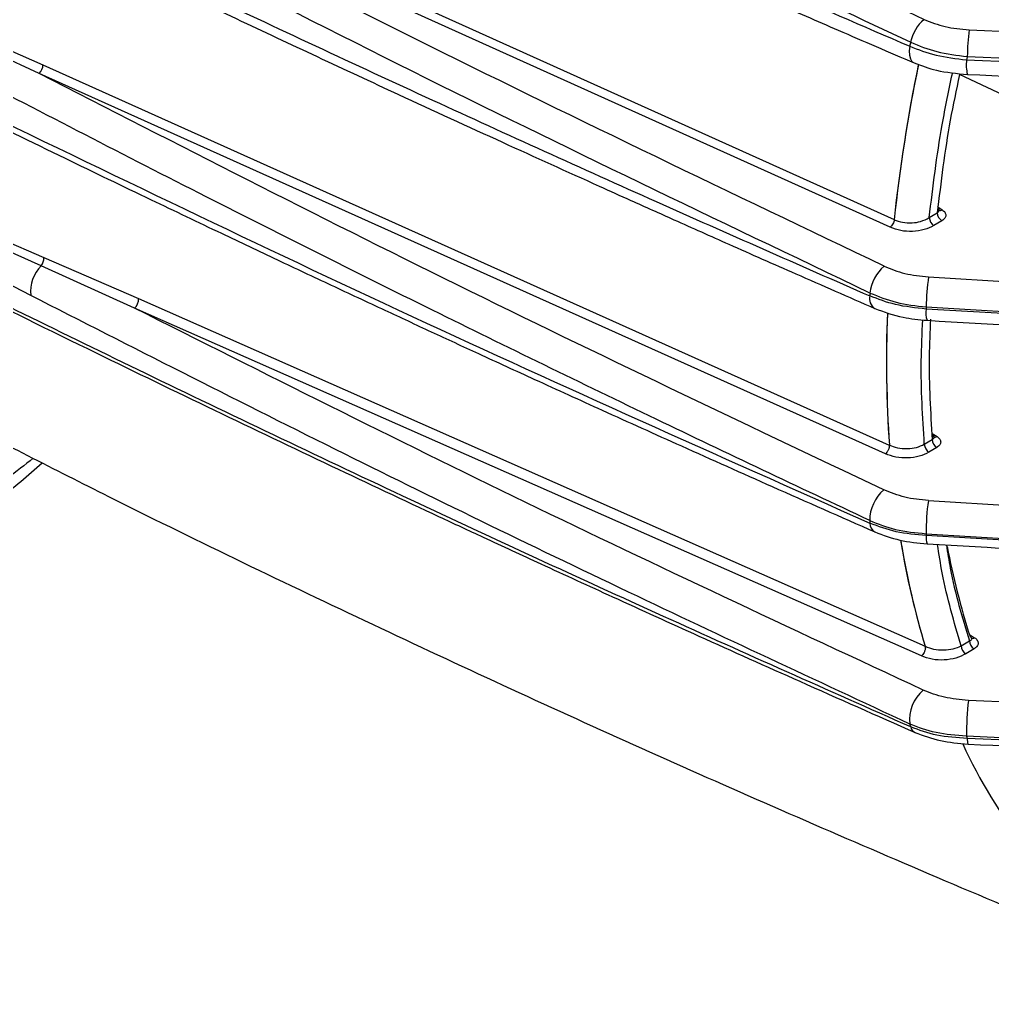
# Model space of a CAD drawing. Extents: x 2 to 136, y 1 to 99.
# Drawn here: x 100.543 to 102.768, y 7.453 to 9.675 of the extents above; entities that cross this region are included whole.
import ezdxf

# ---------------------------------------------------------------- set-up
doc = ezdxf.new("R2010")
doc.units = 0
doc.header["$MEASUREMENT"] = 0
doc.layers.add('OBJECT', color=7, linetype='CONTINUOUS')

msp = doc.modelspace()

# ---------------------------------------------------------------- linework, layer by layer
at = {"layer": 'OBJECT'}
for p, q in [((100.4723, 10.1515), (102.5428, 9.217)), ((102.5338, 9.1996), (100.4633, 10.1342)), ((100.4323, 9.6437), (100.5972, 9.5708)), ((102.7141, 9.651), (103.7084, 9.6088)), ((100.5882, 9.5512), (100.4254, 9.6258)), ((102.7101, 9.5896), (103.7052, 9.5504)), ((100.5972, 9.5708), (102.5318, 8.7017)), ((102.7083, 9.5821), (103.703, 9.5439)), ((102.5228, 8.6818), (100.5882, 9.5512)), ((103.6855, 9.0839), (102.6921, 9.5484)), ((102.6231, 9.2216), (102.6413, 9.2325)), ((102.6446, 9.2446), (102.6526, 9.2396)), ((102.6451, 9.2392), (102.6459, 9.2397)), ((102.6519, 9.2143), (102.6337, 9.2034)), ((100.5009, 9.1728), (100.599, 9.1308)), ((100.593, 9.1113), (100.4959, 9.1548)), ((100.599, 9.1308), (100.8154, 9.0365)), ((100.8067, 9.0147), (100.593, 9.1113)), ((100.5691, 9.0438), (100.4757, 9.0925)), ((102.6215, 9.0862), (103.5903, 9.0271)), ((100.8154, 9.0365), (102.6136, 8.2419)), ((102.605, 8.2197), (100.8067, 9.0147)), ((103.585, 8.9586), (102.6157, 9.0126)), ((102.6162, 9.0174), (103.5851, 8.9592)), ((102.6299, 8.7281), (102.6408, 8.7214)), ((102.5318, 8.7017), (102.5318, 8.7008)), ((102.5321, 8.7007), (102.5321, 8.7016)), ((102.6118, 8.7036), (102.6298, 8.7144)), ((102.6404, 8.6962), (102.6224, 8.6854)), ((102.6211, 8.5747), (103.5903, 8.5158)), ((102.6157, 8.4992), (103.585, 8.4395)), ((103.5851, 8.4389), (102.6162, 8.4948)), ((102.6961, 8.2428), (102.7149, 8.254)), ((102.7148, 8.2686), (102.7266, 8.2614)), ((102.6136, 8.2419), (102.6139, 8.2387)), ((102.6142, 8.2386), (102.6139, 8.2418)), ((102.7255, 8.2358), (102.7067, 8.2246)), ((103.7064, 8.0739), (102.7125, 8.1181)), ((103.703, 7.9903), (102.7083, 8.0365)), ((103.705, 7.986), (102.7101, 8.0311))]:
    msp.add_line(p, q, dxfattribs=at)
at = {"layer": 'OBJECT', "flags": 128}
for points in [[(102.5785, 9.6133), (102.5772, 9.6025), (102.5777, 9.5928), (102.5799, 9.5847), (102.5836, 9.5787), (102.5887, 9.5752)], [(102.63, 8.7264), (102.6304, 8.7243), (102.6311, 8.7226), (102.6321, 8.7213), (102.6334, 8.7203), (102.635, 8.7199), (102.6368, 8.7199), (102.6388, 8.7204), (102.6408, 8.7214)]]:
    msp.add_lwpolyline(points, dxfattribs=at)
at = {"layer": 'OBJECT'}
for centre, radius, start, end in [((102.6718, 9.6039), 0.0931, 130.5997, 168.5395), ((103.3288, 9.5801), 0.6188, 173.4275, 179.1221), ((106.7884, 8.6275), 4.3238, 166.6967, 166.8202), ((107.0009, 8.5627), 4.4119, 166.5399, 166.6398), ((100.5704, 9.5712), 0.0268, 311.6109, 359.1372), ((106.2222, 8.8236), 3.7004, 168.3334, 173.8984), ((106.1931, 8.8281), 3.6708, 168.3367, 173.9205), ((102.7984, 9.5705), 0.0908, 172.6491, 193.7246), ((102.6647, 9.234), 0.0235, 183.6817, 236.9096), ((102.6479, 9.2462), 0.00808, 252.0253, 305.3355), ((102.6465, 9.2231), 0.0235, 183.6828, 236.9085), ((100.5736, 9.128), 0.0255, 319.2015, 6.2329), ((100.651, 9.0528), 0.0824, 134.7607, 186.2275), ((102.5804, 9.0398), 0.0933, 130.4406, 174.1639), ((103.1283, 9.0123), 0.5121, 171.7017, 179.4221), ((100.7896, 9.0342), 0.0259, 311.3114, 5.1185), ((102.5142, 9.0368), 0.0278, 167.9056, 235.2657), ((105.9161, 8.7614), 3.4405, 175.2008, 175.3118), ((102.6655, 9.0042), 0.0504, 170.4551, 200.1176), ((106.3169, 8.7039), 3.714, 175.1565, 175.2318), ((105.3114, 8.8937), 2.7862, 177.7374, 183.9521), ((105.2828, 8.8932), 2.7574, 177.7424, 183.9838), ((102.5237, 8.6827), 0.0207, 66.1647, 66.8937), ((102.6352, 8.7051), 0.0235, 183.6828, 236.9085), ((102.6532, 8.7159), 0.0235, 183.683, 236.9102), ((102.5782, 8.5296), 0.0912, 130.2231, 180.263), ((103.1298, 8.5008), 0.5141, 171.7316, 180.1766), ((105.0064, 8.7574), 2.5297, 185.1751, 185.3118), ((102.51, 8.5225), 0.0224, 178.308, 239.903), ((105.3678, 8.7533), 2.7638, 185.2739, 185.3654), ((104.4729, 8.8006), 1.9414, 189.4497, 196.7269), ((104.4722, 8.8003), 1.9405, 189.4958, 196.7279), ((102.6566, 8.4902), 0.0407, 173.4755, 200.6368), ((104.45, 8.8149), 1.8191, 190.9266, 197.626), ((102.7383, 8.2555), 0.0235, 183.6835, 236.9091), ((102.7219, 8.2682), 0.00829, 254.2984, 304.8344), ((102.6097, 8.232), 0.0106, 66.9236, 68.3294), ((102.7195, 8.2443), 0.0235, 183.6824, 236.9115), ((102.665, 8.0747), 0.0872, 129.7553, 186.9832), ((103.3426, 8.0453), 0.6343, 173.4086, 180.79), ((104.2604, 8.6038), 1.7665, 197.792, 198.0173), ((102.5981, 8.0612), 0.0179, 192.0367, 247.0549), ((104.45, 8.6065), 1.8326, 198.121, 198.2994), ((102.7375, 8.0281), 0.0276, 173.6194, 200.9502), ((103.77, 8.5125), 1.1789, 204.761, 231.4044)]:
    msp.add_arc(centre, radius, start, end, dxfattribs=at)
for points, knots in [([(99.2336, 11.4056), (99.561, 11.2237), (100.2682, 10.8307), (101.394, 10.2527), (102.2057, 9.8672), (102.6112, 9.6746)], [0, 0, 0, 0, 0.301353, 0.650905, 1, 1, 1, 1]), ([(99.2333, 11.3336), (99.4384, 11.2195), (99.8608, 10.9846), (100.5181, 10.6361), (101.2015, 10.2865), (101.8894, 9.9472), (102.3533, 9.7292), (102.5806, 9.6224)], [0, 0, 0, 0, 0.190703, 0.392819, 0.598206, 0.803133, 1, 1, 1, 1]), ([(100.5691, 10.5244), (100.8004, 10.4148), (101.2512, 10.2012), (101.9216, 9.8978), (102.3637, 9.7063), (102.5785, 9.6133)], [0, 0, 0, 0, 0.351668, 0.685, 1, 1, 1, 1]), ([(100.5796, 10.4877), (100.6398, 10.459), (100.7476, 10.4074), (100.8915, 10.3393), (101.0039, 10.2865), (101.0975, 10.2427), (101.2739, 10.1606), (101.4981, 10.0576), (101.7645, 9.9371), (101.935, 9.8609), (102.0607, 9.8052), (102.1557, 9.7633), (102.2766, 9.7103), (102.4236, 9.6462), (102.5307, 9.6001), (102.5886, 9.5752)], [0, 0, 0, 0, 0.091689, 0.164516, 0.218484, 0.261787, 0.305981, 0.484382, 0.598114, 0.703056, 0.737321, 0.783987, 0.843319, 0.915322, 1, 1, 1, 1]), ([(102.5199, 9.1108), (102.1714, 9.2773), (101.4744, 9.6102), (100.8003, 9.9595), (100.4633, 10.1342)], [0, 0, 0, 0, 0.500069, 1, 1, 1, 1]), ([(102.4876, 9.0493), (102.137, 9.2168), (101.4309, 9.5542), (100.7483, 9.9084), (100.4047, 10.0867)], [0, 0, 0, 0, 0.49662, 1, 1, 1, 1]), ([(100.3984, 10.0059), (100.5831, 9.9167), (100.9431, 9.7428), (101.4775, 9.494), (101.9885, 9.2617), (102.3241, 9.1143), (102.4871, 9.0426)], [0, 0, 0, 0, 0.27038, 0.527173, 0.77038, 1, 1, 1, 1]), ([(100.41, 9.978), (100.4725, 9.9477), (100.5845, 9.8932), (100.7341, 9.8213), (100.8509, 9.7655), (100.9482, 9.7193), (101.1315, 9.6326), (101.3646, 9.5238), (101.6415, 9.3965), (101.8188, 9.316), (101.9495, 9.2572), (102.0483, 9.2129), (102.1739, 9.1568), (102.3268, 9.0891), (102.4382, 9.0404), (102.4984, 9.014)], [0, 0, 0, 0, 0.09169, 0.164516, 0.218483, 0.261785, 0.30598, 0.48438, 0.598112, 0.703053, 0.737319, 0.783987, 0.84332, 0.915323, 1, 1, 1, 1]), ([(102.6112, 9.6746), (102.6269, 9.6684), (102.6582, 9.656), (102.6954, 9.6527), (102.7141, 9.651)], [0, 0, 0, 0, 0.498504, 1, 1, 1, 1]), ([(102.5785, 9.6133), (102.5979, 9.6059), (102.6375, 9.5907), (102.6844, 9.585), (102.7083, 9.5821)], [0, 0, 0, 0, 0.490951, 1, 1, 1, 1]), ([(102.5806, 9.6224), (102.6, 9.6145), (102.6395, 9.5984), (102.6864, 9.5926), (102.7101, 9.5896)], [0, 0, 0, 0, 0.493197, 1, 1, 1, 1]), ([(102.5886, 9.5752), (102.6052, 9.569), (102.6427, 9.555), (102.686, 9.5511), (102.7102, 9.549)], [0, 0, 0, 0, 0.443299, 1, 1, 1, 1]), ([(102.4871, 8.5292), (102.3241, 8.6061), (101.9885, 8.7646), (101.4775, 9.0141), (100.9431, 9.2812), (100.5831, 9.468), (100.3984, 9.5638)], [0, 0, 0, 0, 0.22962, 0.472827, 0.72962, 1, 1, 1, 1]), ([(102.5193, 8.5992), (102.1927, 8.7542), (101.539, 9.0643), (100.9052, 9.3888), (100.5882, 9.5512)], [0, 0, 0, 0, 0.499771, 1, 1, 1, 1]), ([(102.6231, 9.2216), (102.6315, 9.2919), (102.6445, 9.401), (102.6682, 9.5135), (102.6766, 9.5535)], [0, 0, 0, 0, 0.644548, 1, 1, 1, 1]), ([(102.6921, 9.5484), (102.6847, 9.5137), (102.6621, 9.4065), (102.6497, 9.3027), (102.6413, 9.2325)], [0, 0, 0, 0, 0.323975, 1, 1, 1, 1]), ([(102.7102, 9.549), (102.8601, 9.5423), (103.1914, 9.5276), (103.523, 9.5148), (103.7045, 9.5078)], [0, 0, 0, 0, 0.452485, 1, 1, 1, 1]), ([(100.4047, 9.4902), (100.7483, 9.324), (101.4309, 8.9939), (102.137, 8.6794), (102.4876, 8.5232)], [0, 0, 0, 0, 0.50338, 1, 1, 1, 1]), ([(100.416, 9.4703), (100.4931, 9.4326), (100.6354, 9.363), (100.832, 9.2684), (100.994, 9.191), (101.1312, 9.126), (101.2558, 9.0674), (101.3729, 9.0127), (101.4851, 8.9605), (101.5992, 8.9078), (101.7294, 8.848), (101.884, 8.7775), (102.065, 8.6958), (102.2726, 8.6029), (102.4205, 8.5377), (102.4988, 8.5031)], [0, 0, 0, 0, 0.113555, 0.209388, 0.287504, 0.349517, 0.408662, 0.467872, 0.518677, 0.570329, 0.631749, 0.705423, 0.791353, 0.889543, 1, 1, 1, 1]), ([(99.7431, 9.4014), (99.7492, 9.3982), (99.7913, 9.3765), (99.8698, 9.3363), (99.9791, 9.2806), (100.156, 9.191), (100.402, 9.0678), (100.7021, 8.9201), (100.9873, 8.7821), (101.2488, 8.6573), (101.454, 8.5608), (101.6136, 8.4865), (101.7457, 8.4254), (101.91, 8.3499), (102.1071, 8.2603), (102.3375, 8.1568), (102.503, 8.0837), (102.5912, 8.0447)], [0, 0, 0, 0, 0.0066599, 0.0459981, 0.0852811, 0.1251909, 0.2373953, 0.3500302, 0.4455979, 0.5397348, 0.6256005, 0.6605533, 0.7062608, 0.7630511, 0.8309309, 0.9099099, 1, 1, 1, 1]), ([(102.5806, 8.0575), (102.3917, 8.1414), (102.0075, 8.3121), (101.4305, 8.5787), (100.8568, 8.8519), (100.2925, 9.1289), (99.9283, 9.3146), (99.7461, 9.4076)], [0, 0, 0, 0, 0.194303, 0.395253, 0.602856, 0.80128, 1, 1, 1, 1]), ([(102.6413, 9.2325), (102.6422, 9.2333), (102.6438, 9.2347), (102.6454, 9.2372), (102.6457, 9.2388), (102.6459, 9.2397)], [0, 0, 0, 0, 0.365005, 0.66223, 1, 1, 1, 1]), ([(102.6459, 9.2397), (102.6459, 9.2399), (102.6461, 9.2407), (102.6458, 9.2423), (102.6449, 9.2449), (102.6431, 9.2464), (102.6419, 9.2473)], [0, 0, 0, 0, 0.047233, 0.303289, 0.547406, 1, 1, 1, 1]), ([(102.6526, 9.2396), (102.655, 9.2377), (102.6597, 9.234), (102.6616, 9.2269), (102.6593, 9.2199), (102.6544, 9.2162), (102.6519, 9.2143)], [0, 0, 0, 0, 0.249985, 0.4998, 0.749159, 1, 1, 1, 1]), ([(102.543, 9.2169), (102.5428, 9.2153), (102.5422, 9.2121), (102.54, 9.2071), (102.5371, 9.2025), (102.5349, 9.2006), (102.5338, 9.1996)], [0, 0, 0, 0, 0.241915, 0.500004, 0.758081, 1, 1, 1, 1]), ([(102.543, 9.2169), (102.5491, 9.2146), (102.5616, 9.2099), (102.5833, 9.209), (102.6052, 9.2124), (102.6168, 9.2183), (102.6231, 9.2216)], [0, 0, 0, 0, 0.244677, 0.500062, 0.724507, 1, 1, 1, 1]), ([(102.6337, 9.2034), (102.6266, 9.2), (102.6123, 9.1931), (102.5851, 9.1893), (102.5572, 9.1909), (102.5416, 9.1967), (102.5338, 9.1996)], [0, 0, 0, 0, 0.250112, 0.500126, 0.75008, 1, 1, 1, 1]), ([(102.5199, 9.1108), (102.5353, 9.1045), (102.5662, 9.092), (102.603, 9.0881), (102.6215, 9.0862)], [0, 0, 0, 0, 0.498431, 1, 1, 1, 1]), ([(102.5785, 8.0641), (102.3637, 8.1642), (101.9216, 8.3702), (101.2512, 8.6965), (100.8004, 8.926), (100.5691, 9.0438)], [0, 0, 0, 0, 0.315, 0.648332, 1, 1, 1, 1]), ([(102.6157, 9.0126), (102.5919, 9.0152), (102.5453, 9.0203), (102.5062, 9.0353), (102.4871, 9.0426)], [0, 0, 0, 0, 0.511471, 1, 1, 1, 1]), ([(102.4876, 9.0493), (102.507, 9.0414), (102.5462, 9.0255), (102.5927, 9.0201), (102.6162, 9.0174)], [0, 0, 0, 0, 0.496594, 1, 1, 1, 1]), ([(102.6093, 8.1417), (102.3051, 8.2836), (101.6953, 8.568), (101.1034, 8.8656), (100.8067, 9.0147)], [0, 0, 0, 0, 0.498752, 1, 1, 1, 1]), ([(102.4984, 9.014), (102.5195, 9.0062), (102.5567, 8.9925), (102.5995, 8.9886), (102.6181, 8.9869)], [0, 0, 0, 0, 0.5663872, 1, 1, 1, 1]), ([(102.6118, 8.7036), (102.6079, 8.7662), (102.6023, 8.8585), (102.6068, 8.9566), (102.6082, 8.9881)], [0, 0, 0, 0, 0.678587, 1, 1, 1, 1]), ([(102.6181, 8.9869), (102.7643, 8.9785), (103.0874, 8.9601), (103.4104, 8.9419), (103.5873, 8.9319)], [0, 0, 0, 0, 0.452487, 1, 1, 1, 1]), ([(102.6259, 8.9898), (102.6246, 8.9612), (102.6204, 8.8662), (102.6259, 8.7768), (102.6298, 8.7144)], [0, 0, 0, 0, 0.300815, 1, 1, 1, 1]), ([(100.3883, 8.7666), (100.5116, 8.7035), (100.8302, 8.5405), (101.3498, 8.2905), (101.9456, 8.0152), (102.5459, 7.7531), (102.9904, 7.5657), (103.2357, 7.4695), (103.2785, 7.4527)], [0, 0, 0, 0, 0.130616, 0.337271, 0.543813, 0.750208, 0.956422, 1, 1, 1, 1]), ([(102.6298, 8.7144), (102.6305, 8.7148), (102.632, 8.7157), (102.6337, 8.7176), (102.6346, 8.7202), (102.6336, 8.7236), (102.6312, 8.7255), (102.63, 8.7264)], [0, 0, 0, 0, 0.1426625, 0.2738495, 0.5009936, 0.7531375, 1, 1, 1, 1]), ([(102.6408, 8.7214), (102.6432, 8.7195), (102.648, 8.7158), (102.6499, 8.7087), (102.6477, 8.7017), (102.6429, 8.6981), (102.6404, 8.6962)], [0, 0, 0, 0, 0.250031, 0.499862, 0.749221, 1, 1, 1, 1]), ([(102.5321, 8.7007), (102.5319, 8.699), (102.5317, 8.6965), (102.5305, 8.6929), (102.5293, 8.6901), (102.5278, 8.6875), (102.5257, 8.6844), (102.5239, 8.6828), (102.5228, 8.6818)], [0, 0, 0, 0, 0.242736, 0.372413, 0.504175, 0.635328, 0.76326, 1, 1, 1, 1]), ([(102.5321, 8.7016), (102.5379, 8.6993), (102.5503, 8.6946), (102.5726, 8.6929), (102.5947, 8.6956), (102.6061, 8.7009), (102.6118, 8.7036)], [0, 0, 0, 0, 0.237323, 0.500072, 0.750005, 1, 1, 1, 1]), ([(102.6224, 8.6854), (102.6153, 8.682), (102.601, 8.6751), (102.5738, 8.6715), (102.5461, 8.6731), (102.5306, 8.6789), (102.5228, 8.6818)], [0, 0, 0, 0, 0.250088, 0.50011, 0.750076, 1, 1, 1, 1]), ([(100.35, 8.4824), (100.3999, 8.5129), (100.4872, 8.5663), (100.5631, 8.6328), (100.5956, 8.6613)], [0, 0, 0, 0, 0.571184, 1, 1, 1, 1]), ([(100.575, 8.6718), (100.5556, 8.6564), (100.496, 8.609), (100.4255, 8.567), (100.3779, 8.5386)], [0, 0, 0, 0, 0.323802, 1, 1, 1, 1]), ([(102.6211, 8.5747), (102.6026, 8.5767), (102.5658, 8.5805), (102.5348, 8.593), (102.5193, 8.5992)], [0, 0, 0, 0, 0.501586, 1, 1, 1, 1]), ([(102.4871, 8.5292), (102.5062, 8.5216), (102.5453, 8.506), (102.5919, 8.5015), (102.6157, 8.4992)], [0, 0, 0, 0, 0.488529, 1, 1, 1, 1]), ([(102.6162, 8.4948), (102.5927, 8.4969), (102.5462, 8.5011), (102.507, 8.5159), (102.4876, 8.5232)], [0, 0, 0, 0, 0.503406, 1, 1, 1, 1]), ([(102.4988, 8.5031), (102.5173, 8.4961), (102.5542, 8.4822), (102.5972, 8.478), (102.6185, 8.4759)], [0, 0, 0, 0, 0.5043107, 1, 1, 1, 1]), ([(102.6185, 8.4759), (102.7646, 8.4675), (103.0876, 8.4491), (103.4105, 8.4308), (103.5874, 8.4208)], [0, 0, 0, 0, 0.452469, 1, 1, 1, 1]), ([(102.6961, 8.2428), (102.68, 8.2969), (102.6579, 8.3709), (102.6453, 8.4527), (102.6419, 8.4745)], [0, 0, 0, 0, 0.732576, 1, 1, 1, 1]), ([(102.6622, 8.4734), (102.665, 8.4555), (102.6772, 8.3779), (102.6985, 8.3079), (102.7149, 8.254)], [0, 0, 0, 0, 0.230598, 1, 1, 1, 1]), ([(102.7149, 8.254), (102.7164, 8.2546), (102.719, 8.2557), (102.7198, 8.2574), (102.7201, 8.2582)], [0, 0, 0, 0, 0.579359, 1, 1, 1, 1]), ([(102.7201, 8.2582), (102.7202, 8.2587), (102.7203, 8.2597), (102.7195, 8.2612), (102.7182, 8.2627), (102.7169, 8.2636), (102.7163, 8.264)], [0, 0, 0, 0, 0.269144, 0.52379, 0.766448, 1, 1, 1, 1]), ([(102.7266, 8.2614), (102.7279, 8.2605), (102.7305, 8.2587), (102.734, 8.2544), (102.7356, 8.2485), (102.733, 8.2414), (102.728, 8.2377), (102.7255, 8.2358)], [0, 0, 0, 0, 0.12539, 0.250871, 0.500279, 0.749234, 1, 1, 1, 1]), ([(102.6142, 8.2386), (102.614, 8.2369), (102.6138, 8.2343), (102.6126, 8.2306), (102.6109, 8.2269), (102.6084, 8.2228), (102.6061, 8.2207), (102.605, 8.2197)], [0, 0, 0, 0, 0.251224, 0.383336, 0.515964, 0.770806, 1, 1, 1, 1]), ([(102.6139, 8.2418), (102.6201, 8.2394), (102.633, 8.2345), (102.6562, 8.2328), (102.6786, 8.2354), (102.6903, 8.2403), (102.6961, 8.2428)], [0, 0, 0, 0, 0.239397, 0.499824, 0.74984, 1, 1, 1, 1]), ([(102.7067, 8.2246), (102.6995, 8.2211), (102.6851, 8.214), (102.6575, 8.2098), (102.629, 8.211), (102.613, 8.2168), (102.605, 8.2197)], [0, 0, 0, 0, 0.250139, 0.500157, 0.750082, 1, 1, 1, 1]), ([(102.7125, 8.1181), (102.6938, 8.1198), (102.6565, 8.1232), (102.625, 8.1356), (102.6093, 8.1417)], [0, 0, 0, 0, 0.501563, 1, 1, 1, 1]), ([(102.7083, 8.0365), (102.6844, 8.0382), (102.6375, 8.0414), (102.5979, 8.0566), (102.5785, 8.0641)], [0, 0, 0, 0, 0.509049, 1, 1, 1, 1]), ([(102.7101, 8.0311), (102.6864, 8.0327), (102.6395, 8.0357), (102.6, 8.0503), (102.5806, 8.0575)], [0, 0, 0, 0, 0.5068029, 1, 1, 1, 1]), ([(102.5902, 8.0451), (102.6091, 8.038), (102.6466, 8.0239), (102.6902, 8.0201), (102.7118, 8.0182)], [0, 0, 0, 0, 0.505073, 1, 1, 1, 1]), ([(102.7117, 8.0182), (102.8625, 8.0112), (103.196, 7.9957), (103.5297, 7.9823), (103.7124, 7.9749)], [0, 0, 0, 0, 0.452447, 1, 1, 1, 1])]:
    msp.add_open_spline(points, degree=3, knots=knots, dxfattribs=at)

doc.saveas('drawing.dxf')
